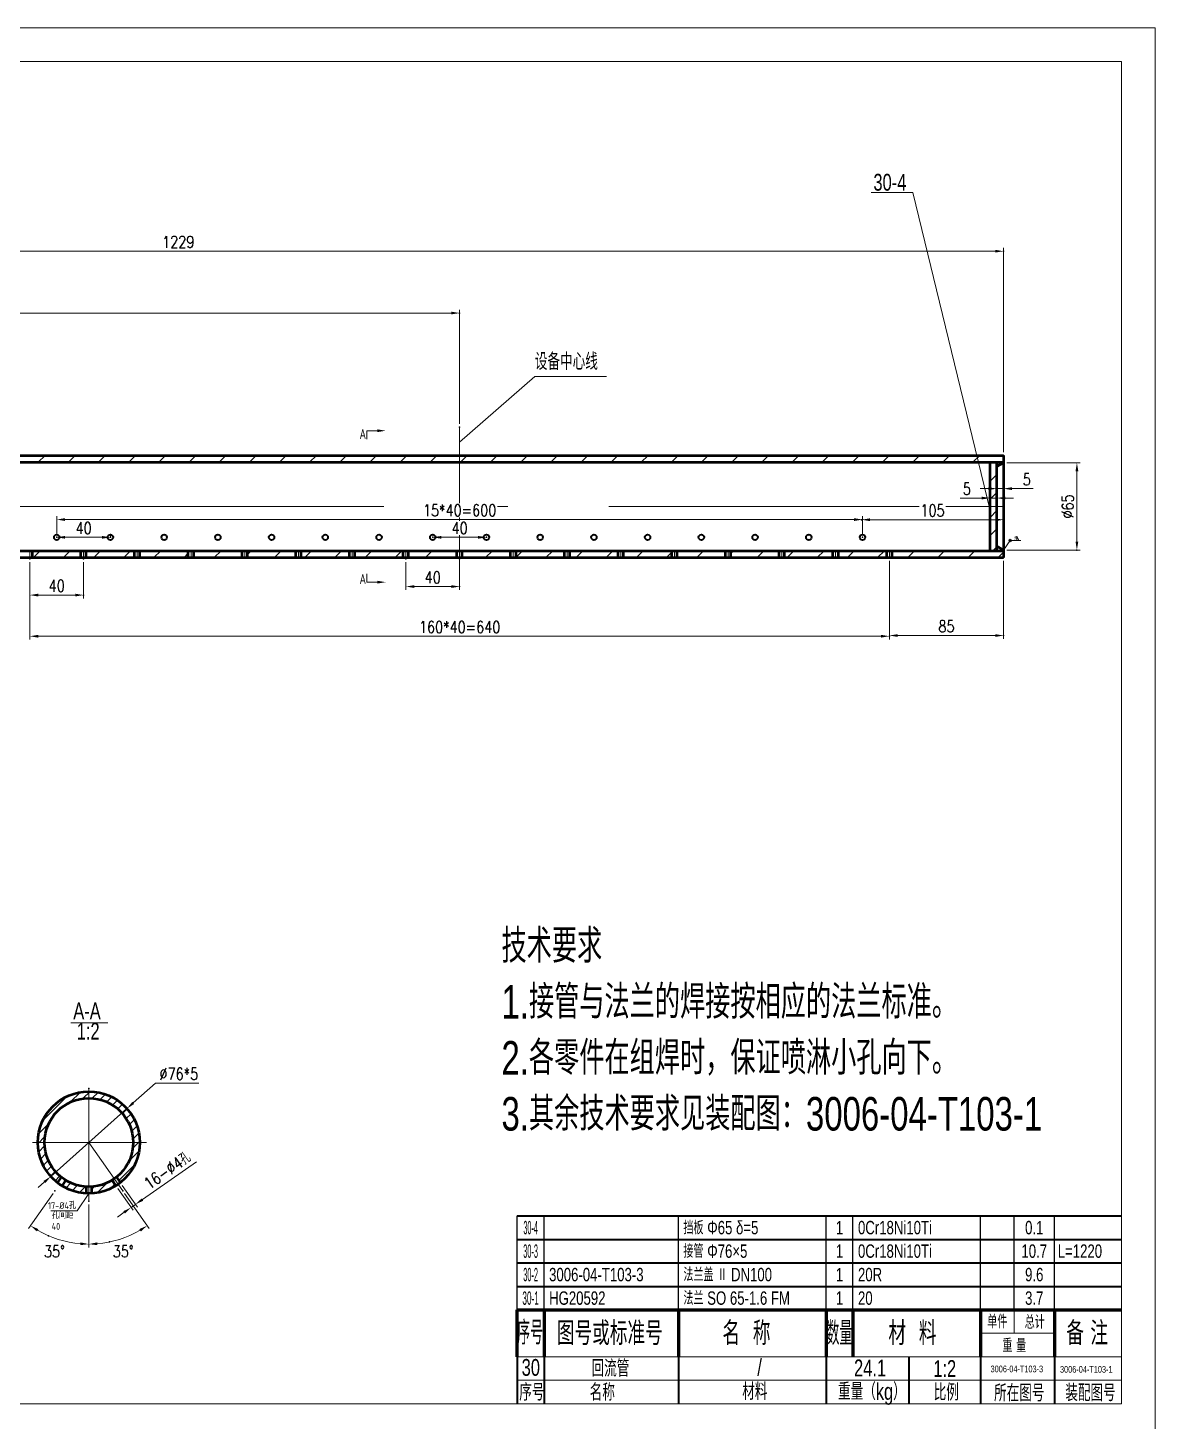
# Model space of a CAD drawing. Header units: millimetres. Extents: x -1460 to 4480, y -25 to 4175.
# Drawn here: x 2801 to 4480, y 2099 to 4175 of the extents above; entities that cross this region are included whole.
import ezdxf
from ezdxf.enums import TextEntityAlignment as Align

# ---------------------------------------------------------------- set-up
doc = ezdxf.new("R2010")
doc.units = ezdxf.units.MM
doc.header["$LTSCALE"] = 10
doc.linetypes.add('ACAD_ISO10W100', pattern=[18.7, 12, -3, 0.7, -3])
for name, color, linetype, lineweight in [('中心线', 1, 'ACAD_ISO10W100', 18), ('中粗线', 4, 'Continuous', 35), ('剖面线', 5, 'Continuous', 15), ('文本', 7, 'Continuous', 18), ('标注层', 7, 'Continuous', 18), ('粗实线', 2, 'Continuous', 50), ('细实线', 7, 'Continuous', 18)]:
    doc.layers.add(name, color=color, linetype=linetype, lineweight=lineweight)
doc.styles.add('HGCAD', font='HGCAD.SHX', dxfattribs={"width": 0.75, "bigfont": 'HZTXT.SHX'})
doc.styles.add('PC_TEXTSTYLE', font='isocp.shx', dxfattribs={"width": 0.8, "bigfont": 'hzfs.shx'})
doc.styles.add('TH_GBDIM', font='romans.shx', dxfattribs={"width": 0.8, "bigfont": 'gbcbig.shx'})
doc.dimstyles.new('HGCAD$0', dxfattribs={"dimtxt": 3.5, "dimasz": 2.5, "dimexe": 1, "dimexo": 1, "dimgap": 1, "dimtad": 1, "dimdec": 1, "dimdsep": 46, "dimtxsty": 'HGCAD', "dimcen": 0, "dimclrd": 130, "dimclre": 130, "dimclrt": 3, "dimadec": 1, "dimazin": 0, "dimtfac": 0.714286, "dimtmove": 0, "dimatfit": 1, "dimfxl": 0, "dimtzin": 0, "dimlwd": -1, "dimlwe": -1, "dimarcsym": 0})
doc.dimstyles.new('HGCAD$2', dxfattribs={"dimtxt": 3.5, "dimasz": 2.5, "dimexe": 1, "dimexo": 1, "dimgap": 1, "dimtad": 2, "dimtih": 1, "dimdec": 1, "dimdsep": 46, "dimtxsty": 'HGCAD', "dimcen": 0, "dimclrd": 130, "dimclre": 130, "dimclrt": 3, "dimadec": 0, "dimazin": 0, "dimtfac": 0.714286, "dimtmove": 0, "dimatfit": 1, "dimfxl": 0, "dimtzin": 0, "dimlwd": -1, "dimlwe": -1, "dimarcsym": 0})
doc.dimstyles.new('HGCAD$3', dxfattribs={"dimtxt": 3.5, "dimasz": 2.5, "dimexe": 1, "dimexo": 1, "dimgap": 1, "dimtad": 1, "dimtoh": 1, "dimdec": 1, "dimdsep": 46, "dimtxsty": 'HGCAD', "dimcen": 0, "dimclrd": 130, "dimclre": 130, "dimclrt": 3, "dimadec": 1, "dimazin": 0, "dimtfac": 0.714286, "dimtmove": 0, "dimatfit": 1, "dimfxl": 0, "dimtzin": 0, "dimlwd": -1, "dimlwe": -1, "dimarcsym": 0})

# ---------------------------------------------------------------- blocks, each defined once
blk = doc.blocks.new('HGCAD#HGTFTK~A2H~HGCAD图框')
at = {"layer": '细实线', "color": 7}
blk.add_lwpolyline([(10, -10), (-584, -10), (-584, 410), (10, 410)], close=True, dxfattribs=at)
at = {"layer": '细实线', "color": 2}
blk.add_lwpolyline([(0, 0), (-559, 0), (-559, 400), (0, 400)], close=True, dxfattribs=at)
blk = doc.blocks.new('HGCAD#HGTFMXT~HGCAD明细表标题')
at = {"color": 4, "linetype": 'Continuous', "lineweight": 60}
for p, q in [((-180, 0), (-180, 14)), ((-180, 14), (0, 14)), ((-172, 14), (-172, 0)), ((-132, 14), (-132, 0)), ((-88, 14), (-88, 0)), ((-80, 14), (-80, 0)), ((-42, 14), (-42, 0)), ((-20, 14), (-20, 0))]:
    blk.add_line(p, q, dxfattribs=at)
at = {"layer": '标注层'}
for p, q in [((-32, 14), (-32, 7)), ((-32, 7), (-32, 14)), ((-20, 7), (-42, 7))]:
    blk.add_line(p, q, dxfattribs=at)
at = {"layer": '标注层', "style": 'HGCAD'}
for s, height, width, p in [('单件', 4, 0.75, (-40, 8.52)), ('总计', 4, 0.75, (-28.85, 8.34)), ('序号', 7, 0.55, (-180, 3.68)), ('图号或标准号', 7, 0.75, (-168.15, 3.5)), ('名  称', 7, 0.75, (-118.87, 3.5)), ('数量', 7, 0.55, (-87.87, 3.5)), ('材  料', 7, 0.75, (-69.43, 3.5)), ('备 注', 7, 0.75, (-16.44, 3.5)), ('重 量', 4, 0.75, (-35.51, 1.38))]:
    blk.add_text(s, height=height, dxfattribs=dict(at, width=width)).set_placement(p)
blk = doc.blocks.new('HGCAD#HGTFMXB~HGCAD明细表')
at = {"color": 4}
for p, q in [((-180, 0), (-180, 7)), ((-172, 0), (-172, 7)), ((-132, 0), (-132, 7)), ((-88, 0), (-88, 7)), ((-80, 0), (-80, 7)), ((-42, 0), (-42, 7)), ((-32, 0), (-32, 7)), ((-20, 0), (-20, 7))]:
    blk.add_line(p, q, dxfattribs=at)
at = {"color": 7, "linetype": 'Continuous', "lineweight": 35}
blk.add_line((-180, 7), (0, 7), dxfattribs=at)
at = {"color": 7, "linetype": 'Continuous', "lineweight": 35, "style": 'HGCAD', "width": 0.75, "flags": 8}
for tag, p in [('NO', (-176, 3.5)), ('NUM', (-84, 3.5)), ('ONE', (-37, 3.5)), ('ALL', (-26, 3.5))]:
    blk.add_attdef(tag, text='', height=4, dxfattribs=at).set_placement(p, align=Align.MIDDLE)
for tag, p in [('PARTNO', (-170.5, 3.5)), ('PARTNAME', (-130.5, 3.5)), ('MATERIAL', (-78.5, 3.5)), ('NOTICE', (-19, 3.5))]:
    blk.add_attdef(tag, text='', height=4, dxfattribs=at).set_placement(p, align=Align.MIDDLE_LEFT)
blk = doc.blocks.new('*D39')
at = {"color": 0, "ltscale": 5}
for p in [(2804.3, 3383.9), (2884.3, 3383.9), (2884.3, 3329.9)]:
    blk.add_point(p, dxfattribs=at)
at = {"layer": '标注层', "color": 130, "ltscale": 5}
for p, q in [((2804.3, 3378.9), (2804.3, 3324.9)), ((2884.3, 3378.9), (2884.3, 3324.9)), ((2816.8, 3329.9), (2871.8, 3329.9))]:
    blk.add_line(p, q, dxfattribs=at)
for points in [[(2816.8, 3332), (2816.8, 3327.8), (2804.3, 3329.9)], [(2871.8, 3332), (2871.8, 3327.8), (2884.3, 3329.9)]]:
    blk.add_solid(points, dxfattribs=at)
at = {"layer": '标注层', "color": 3, "ltscale": 5, "insert": (2844.3, 3343.7), "char_height": 17.5, "attachment_point": 5, "style": 'TH_GBDIM', "bg_fill": 3, "box_fill_scale": 1.1, "bg_fill_color": 256, "bg_fill_true_color": 13158600, "bg_fill_transparency": 1197}
blk.add_mtext('40', dxfattribs=at)
blk = doc.blocks.new('*D40')
at = {"color": 0, "ltscale": 5}
for p in [(2804.3, 3383.9), (4084.3, 3386), (4084.3, 3268.6)]:
    blk.add_point(p, dxfattribs=at)
at = {"layer": '标注层', "color": 130, "ltscale": 5}
for p, q in [((2804.3, 3378.9), (2804.3, 3263.6)), ((4084.3, 3381), (4084.3, 3263.6)), ((2816.8, 3268.6), (4071.8, 3268.6))]:
    blk.add_line(p, q, dxfattribs=at)
for points in [[(2816.8, 3270.7), (2816.8, 3266.5), (2804.3, 3268.6)], [(4071.8, 3270.7), (4071.8, 3266.5), (4084.3, 3268.6)]]:
    blk.add_solid(points, dxfattribs=at)
at = {"layer": '标注层', "color": 3, "ltscale": 5, "insert": (3444.3, 3282.3), "char_height": 17.5, "attachment_point": 5, "style": 'TH_GBDIM', "bg_fill": 3, "box_fill_scale": 1.1, "bg_fill_color": 256, "bg_fill_true_color": 13158600, "bg_fill_transparency": 1107}
blk.add_mtext('160*40=640', dxfattribs=at)
blk = doc.blocks.new('*D41')
at = {"color": 0, "ltscale": 5}
for p in [(4084.3, 3386), (4254.3, 3386), (4254.3, 3269.7)]:
    blk.add_point(p, dxfattribs=at)
at = {"layer": '标注层', "color": 130, "ltscale": 5}
for p, q in [((4084.3, 3381), (4084.3, 3264.7)), ((4254.3, 3381), (4254.3, 3264.7)), ((4096.8, 3269.7), (4241.8, 3269.7))]:
    blk.add_line(p, q, dxfattribs=at)
for points in [[(4096.8, 3271.7), (4096.8, 3267.6), (4084.3, 3269.7)], [(4241.8, 3271.7), (4241.8, 3267.6), (4254.3, 3269.7)]]:
    blk.add_solid(points, dxfattribs=at)
at = {"layer": '标注层', "color": 3, "ltscale": 5, "insert": (4169.3, 3283.4), "char_height": 17.5, "attachment_point": 5, "style": 'TH_GBDIM', "bg_fill": 3, "box_fill_scale": 1.1, "bg_fill_color": 256, "bg_fill_true_color": 13158600, "bg_fill_transparency": 1197}
blk.add_mtext('85', dxfattribs=at)
blk = doc.blocks.new('*D43')
at = {"color": 0, "ltscale": 5}
for p in [(4254.3, 3527), (4254.3, 3397), (4363.5, 3397)]:
    blk.add_point(p, dxfattribs=at)
at = {"layer": '标注层', "color": 130, "ltscale": 5}
for p, q in [((4259.3, 3527), (4368.5, 3527)), ((4363.5, 3514.5), (4363.5, 3409.5)), ((4259.3, 3397), (4368.5, 3397))]:
    blk.add_line(p, q, dxfattribs=at)
for points in [[(4361.5, 3514.5), (4365.6, 3514.5), (4363.5, 3527)], [(4361.5, 3409.5), (4365.6, 3409.5), (4363.5, 3397)]]:
    blk.add_solid(points, dxfattribs=at)
at = {"layer": '标注层', "color": 3, "ltscale": 5, "insert": (4349.8, 3462), "char_height": 17.5, "attachment_point": 5, "rotation": 90, "style": 'TH_GBDIM', "bg_fill": 3, "box_fill_scale": 1.1, "bg_fill_color": 256, "bg_fill_true_color": 13158600, "bg_fill_transparency": 1107}
blk.add_mtext('%%c65', dxfattribs=at)
blk = doc.blocks.new('*D44')
at = {"color": 0, "ltscale": 5}
for p in [(4244.3, 3503.9), (4254.3, 3503.9), (4254.3, 3488.5)]:
    blk.add_point(p, dxfattribs=at)
at = {"layer": '标注层', "color": 130, "ltscale": 5}
for p, q in [((4231.8, 3488.5), (4219.3, 3488.5)), ((4244.3, 3498.9), (4244.3, 3483.5)), ((4244.3, 3488.5), (4254.3, 3488.5)), ((4254.3, 3498.9), (4254.3, 3483.5)), ((4266.8, 3488.5), (4298.6, 3488.5))]:
    blk.add_line(p, q, dxfattribs=at)
for points in [[(4231.8, 3490.6), (4231.8, 3486.4), (4244.3, 3488.5)], [(4266.8, 3490.6), (4266.8, 3486.4), (4254.3, 3488.5)]]:
    blk.add_solid(points, dxfattribs=at)
at = {"layer": '标注层', "color": 3, "ltscale": 5, "insert": (4288.9, 3502.3), "char_height": 17.5, "attachment_point": 5, "style": 'TH_GBDIM', "bg_fill": 3, "box_fill_scale": 1.1, "bg_fill_color": 256, "bg_fill_true_color": 13158600, "bg_fill_transparency": 1197}
blk.add_mtext('5', dxfattribs=at)
blk = doc.blocks.new('*D45')
at = {"color": 0, "ltscale": 5}
for p in [(4234.3, 3476.8), (4234.3, 3474.4), (4244.3, 3476.8)]:
    blk.add_point(p, dxfattribs=at)
at = {"layer": '标注层', "color": 130, "ltscale": 5}
for p, q in [((4221.8, 3474.4), (4189.9, 3474.4)), ((4244.3, 3474.4), (4234.3, 3474.4)), ((4234.3, 3471.8), (4234.3, 3469.4)), ((4244.3, 3471.8), (4244.3, 3469.4)), ((4256.8, 3474.4), (4269.3, 3474.4))]:
    blk.add_line(p, q, dxfattribs=at)
for points in [[(4221.8, 3476.5), (4221.8, 3472.4), (4234.3, 3474.4)], [(4256.8, 3476.5), (4256.8, 3472.4), (4244.3, 3474.4)]]:
    blk.add_solid(points, dxfattribs=at)
at = {"layer": '标注层', "color": 3, "ltscale": 5, "insert": (4199.6, 3488.2), "char_height": 17.5, "attachment_point": 5, "style": 'TH_GBDIM', "bg_fill": 3, "box_fill_scale": 1.1, "bg_fill_color": 256, "bg_fill_true_color": 13158600, "bg_fill_transparency": 1107}
blk.add_mtext('5', dxfattribs=at)
blk = doc.blocks.new('*D46')
at = {"color": 0, "ltscale": 5}
for p in [(4044.3, 3442.4), (2844.3, 3416), (4044.3, 3416)]:
    blk.add_point(p, dxfattribs=at)
at = {"layer": '标注层', "color": 130, "ltscale": 5}
for p, q in [((2844.3, 3421), (2844.3, 3447.4)), ((4044.3, 3421), (4044.3, 3447.4)), ((2856.8, 3442.4), (4031.8, 3442.4))]:
    blk.add_line(p, q, dxfattribs=at)
for points in [[(2856.8, 3444.5), (2856.8, 3440.3), (2844.3, 3442.4)], [(4031.8, 3444.5), (4031.8, 3440.3), (4044.3, 3442.4)]]:
    blk.add_solid(points, dxfattribs=at)
at = {"layer": '标注层', "color": 3, "ltscale": 5, "insert": (3444.3, 3456.2), "char_height": 17.5, "attachment_point": 5, "style": 'TH_GBDIM', "bg_fill": 3, "box_fill_scale": 1.1, "bg_fill_color": 256, "bg_fill_true_color": 13158600, "bg_fill_transparency": 1197}
blk.add_mtext('15*40=600', dxfattribs=at)
blk = doc.blocks.new('*D47')
at = {"color": 0, "ltscale": 5}
for p in [(4254.3, 3842.2), (1796.3, 3580), (4254.3, 3538)]:
    blk.add_point(p, dxfattribs=at)
at = {"layer": '标注层', "color": 130, "ltscale": 5}
for p, q in [((1796.3, 3585), (1796.3, 3847.2)), ((1808.8, 3842.2), (4241.8, 3842.2)), ((4254.3, 3543), (4254.3, 3847.2))]:
    blk.add_line(p, q, dxfattribs=at)
for points in [[(1808.8, 3844.3), (1808.8, 3840.2), (1796.3, 3842.2)], [(4241.8, 3844.3), (4241.8, 3840.2), (4254.3, 3842.2)]]:
    blk.add_solid(points, dxfattribs=at)
at = {"layer": '标注层', "color": 3, "ltscale": 5, "insert": (3025.3, 3856), "char_height": 17.5, "attachment_point": 5, "style": 'TH_GBDIM', "bg_fill": 3, "box_fill_scale": 1.1, "bg_fill_color": 256, "bg_fill_true_color": 13158600, "bg_fill_transparency": 1677}
blk.add_mtext('1229', dxfattribs=at)
blk = doc.blocks.new('*D48')
at = {"color": 0, "ltscale": 5}
for p in [(3364.3, 3383.9), (3444.3, 3383.9), (3444.3, 3342.6)]:
    blk.add_point(p, dxfattribs=at)
at = {"layer": '标注层', "color": 130, "ltscale": 5}
for p, q in [((3364.3, 3378.9), (3364.3, 3337.6)), ((3444.3, 3378.9), (3444.3, 3337.6)), ((3376.8, 3342.6), (3431.8, 3342.6))]:
    blk.add_line(p, q, dxfattribs=at)
for points in [[(3376.8, 3344.7), (3376.8, 3340.5), (3364.3, 3342.6)], [(3431.8, 3344.7), (3431.8, 3340.5), (3444.3, 3342.6)]]:
    blk.add_solid(points, dxfattribs=at)
at = {"layer": '标注层', "color": 3, "ltscale": 5, "insert": (3404.3, 3356.3), "char_height": 17.5, "attachment_point": 5, "style": 'TH_GBDIM', "bg_fill": 3, "box_fill_scale": 1.1, "bg_fill_color": 256, "bg_fill_true_color": 13158600, "bg_fill_transparency": 1897}
blk.add_mtext('40', dxfattribs=at)
blk = doc.blocks.new('*D49')
at = {"color": 0, "ltscale": 5}
for p in [(2844.3, 3416), (2924.3, 3416), (2924.3, 3412)]:
    blk.add_point(p, dxfattribs=at)
at = {"layer": '标注层', "color": 130, "ltscale": 5}
for p, q in [((2856.8, 3416), (2911.8, 3416)), ((2924.3, 3417), (2924.3, 3421))]:
    blk.add_line(p, q, dxfattribs=at)
for points in [[(2856.8, 3418), (2856.8, 3413.9), (2844.3, 3416)], [(2911.8, 3418), (2911.8, 3413.9), (2924.3, 3416)]]:
    blk.add_solid(points, dxfattribs=at)
at = {"layer": '标注层', "color": 3, "ltscale": 5, "insert": (2884.3, 3429.7), "char_height": 17.5, "attachment_point": 5, "style": 'TH_GBDIM', "bg_fill": 3, "box_fill_scale": 1.1, "bg_fill_color": 256, "bg_fill_true_color": 13158600, "bg_fill_transparency": 1107}
blk.add_mtext('40', dxfattribs=at)
blk = doc.blocks.new('*D50')
at = {"color": 0, "ltscale": 5}
for p in [(3444.3, 3750.1), (1796.3, 3580), (3444.3, 3580)]:
    blk.add_point(p, dxfattribs=at)
at = {"layer": '标注层', "color": 130, "ltscale": 5}
for p, q in [((1796.3, 3585), (1796.3, 3755.1)), ((1808.8, 3750.1), (3431.8, 3750.1)), ((3444.3, 3585), (3444.3, 3755.1))]:
    blk.add_line(p, q, dxfattribs=at)
for points in [[(1808.8, 3752.2), (1808.8, 3748.1), (1796.3, 3750.1)], [(3431.8, 3752.2), (3431.8, 3748.1), (3444.3, 3750.1)]]:
    blk.add_solid(points, dxfattribs=at)
at = {"layer": '标注层', "color": 3, "ltscale": 5, "insert": (2620.3, 3763.9), "char_height": 17.5, "attachment_point": 5, "style": 'TH_GBDIM', "bg_fill": 3, "box_fill_scale": 1.1, "bg_fill_color": 256, "bg_fill_true_color": 13158600, "bg_fill_transparency": 1322}
blk.add_mtext('824', dxfattribs=at)
blk = doc.blocks.new('*D51')
at = {"color": 0, "ltscale": 5}
for p in [(4042.8, 3442.2), (4254.3, 3442.2), (4254.3, 3433.3)]:
    blk.add_point(p, dxfattribs=at)
at = {"layer": '标注层', "color": 130, "ltscale": 5}
for p, q in [((4254.3, 3438.3), (4254.3, 3447.2)), ((4055.3, 3442.2), (4241.8, 3442.2))]:
    blk.add_line(p, q, dxfattribs=at)
for points in [[(4055.3, 3444.2), (4055.3, 3440.1), (4042.8, 3442.2)], [(4241.8, 3444.2), (4241.8, 3440.1), (4254.3, 3442.2)]]:
    blk.add_solid(points, dxfattribs=at)
at = {"layer": '标注层', "color": 3, "ltscale": 5, "insert": (4148.5, 3455.9), "char_height": 17.5, "attachment_point": 5, "style": 'TH_GBDIM', "bg_fill": 3, "box_fill_scale": 1.1, "bg_fill_color": 256, "bg_fill_true_color": 13158600, "bg_fill_transparency": 1197}
blk.add_mtext('105', dxfattribs=at)
blk = doc.blocks.new('*D52')
at = {"color": 0, "ltscale": 5}
for p in [(3404.3, 3416), (3484.3, 3416), (3484.3, 3416)]:
    blk.add_point(p, dxfattribs=at)
at = {"layer": '标注层', "color": 130, "ltscale": 5}
blk.add_line((3416.8, 3416), (3471.8, 3416), dxfattribs=at)
for points in [[(3416.8, 3418), (3416.8, 3413.9), (3404.3, 3416)], [(3471.8, 3418), (3471.8, 3413.9), (3484.3, 3416)]]:
    blk.add_solid(points, dxfattribs=at)
at = {"layer": '标注层', "color": 3, "ltscale": 5, "insert": (3444.3, 3429.7), "char_height": 17.5, "attachment_point": 5, "style": 'TH_GBDIM', "bg_fill": 3, "box_fill_scale": 1.1, "bg_fill_color": 256, "bg_fill_true_color": 13158600, "bg_fill_transparency": 1107}
blk.add_mtext('40', dxfattribs=at)
blk = doc.blocks.new('*D56')
at = {"color": 0, "ltscale": 5}
for p in [(2948.9, 2564.9), (2835.4, 2463.8)]:
    blk.add_point(p, dxfattribs=at)
at = {"layer": '标注层', "color": 130, "ltscale": 5}
for p, q in [((2958.2, 2573.2), (2991.5, 2602.9)), ((2991.5, 2602.9), (3055.8, 2602.9)), ((2835.4, 2463.8), (2948.9, 2564.9)), ((2826, 2455.5), (2816.7, 2447.2))]:
    blk.add_line(p, q, dxfattribs=at)
for points in [[(2956.8, 2574.8), (2959.6, 2571.7), (2948.9, 2564.9)], [(2824.7, 2457), (2827.4, 2453.9), (2835.4, 2463.8)]]:
    blk.add_solid(points, dxfattribs=at)
at = {"layer": '标注层', "color": 3, "ltscale": 5, "insert": (3026.1, 2616.6), "char_height": 17.5, "attachment_point": 5, "style": 'TH_GBDIM', "bg_fill": 3, "box_fill_scale": 1.1, "bg_fill_color": 256, "bg_fill_true_color": 13158600, "bg_fill_transparency": 1752}
blk.add_mtext('%%C76*5', dxfattribs=at)
blk = doc.blocks.new('*D57')
at = {"color": 0, "ltscale": 5}
for p in [(2932.4, 2449.9), (2938.9, 2454.5), (2961.6, 2422.1)]:
    blk.add_point(p, dxfattribs=at)
at = {"layer": '标注层', "color": 130, "ltscale": 5}
for p, q in [((2971.9, 2429.3), (3052.2, 2485.6)), ((2941.8, 2450.4), (2964.5, 2418)), ((2935.2, 2445.8), (2957.9, 2413.4)), ((2944.8, 2410.3), (2934.6, 2403.2)), ((2955.1, 2417.5), (2961.6, 2422.1))]:
    blk.add_line(p, q, dxfattribs=at)
for points in [[(2970.7, 2431), (2973.1, 2427.6), (2961.6, 2422.1)], [(2943.6, 2412), (2946, 2408.6), (2955.1, 2417.5)]]:
    blk.add_solid(points, dxfattribs=at)
at = {"layer": '标注层', "color": 3, "ltscale": 5, "insert": (3008.9, 2472.8), "char_height": 17.5, "attachment_point": 5, "rotation": 35.0415, "style": 'TH_GBDIM', "bg_fill": 3, "box_fill_scale": 1.1, "bg_fill_color": 256, "bg_fill_true_color": 13158600, "bg_fill_transparency": 2}
blk.add_mtext('16-%%C4孔', dxfattribs=at)
blk = doc.blocks.new('*D58')
at = {"color": 0, "ltscale": 5}
for p in [(2892.1, 2594.6), (2892.1, 2514.4), (2942.5, 2442.4), (2892.1, 2426.9)]:
    blk.add_point(p, dxfattribs=at)
at = {"layer": '标注层', "color": 130, "ltscale": 5}
for p, q in [((2945.4, 2438.3), (2981.8, 2386.2)), ((2892.1, 2421.9), (2892.1, 2357.9))]:
    blk.add_line(p, q, dxfattribs=at)
blk.add_arc((2892.1, 2514.4), 151.4, 274.7309, 300.2691, dxfattribs=at)
for points in [[(2967.3, 2385.3), (2969.6, 2381.8), (2979, 2390.3)], [(2904.7, 2361.4), (2904.5, 2365.5), (2892.1, 2362.9)]]:
    blk.add_solid(points, dxfattribs=at)
at = {"layer": '标注层', "color": 3, "ltscale": 5, "insert": (2943.3, 2352), "char_height": 17.5, "attachment_point": 5, "style": 'TH_GBDIM', "bg_fill": 3, "box_fill_scale": 1.1, "bg_fill_color": 256, "bg_fill_true_color": 13158600, "bg_fill_transparency": 1237}
blk.add_mtext('35°', dxfattribs=at)
at = {"color": 0, "ltscale": 5}
blk.add_point((2922.7, 2366.1), dxfattribs=at)
blk = doc.blocks.new('*D59')
at = {"color": 0, "ltscale": 5}
for p in [(2892.1, 2594.6), (2892.1, 2514.4), (2841.7, 2442.4), (2892.1, 2426.9), (2832.1, 2375.3)]:
    blk.add_point(p, dxfattribs=at)
at = {"layer": '标注层', "color": 130, "ltscale": 5}
for p, q in [((2838.9, 2438.3), (2802.4, 2386.2)), ((2892.1, 2421.9), (2892.1, 2357.9))]:
    blk.add_line(p, q, dxfattribs=at)
blk.add_arc((2892.1, 2514.4), 151.4, 239.7309, 265.2691, dxfattribs=at)
for points in [[(2814.7, 2381.8), (2816.9, 2385.3), (2805.3, 2390.3)], [(2879.7, 2365.5), (2879.5, 2361.4), (2892.1, 2362.9)]]:
    blk.add_solid(points, dxfattribs=at)
at = {"layer": '标注层', "color": 3, "ltscale": 5, "insert": (2840.9, 2352), "char_height": 17.5, "attachment_point": 5, "style": 'TH_GBDIM', "bg_fill": 3, "box_fill_scale": 1.1, "bg_fill_color": 256, "bg_fill_true_color": 13158600, "bg_fill_transparency": 1127}
blk.add_mtext('35°', dxfattribs=at)

msp = doc.modelspace()

# ---------------------------------------------------------------- hatches: boundary and pattern name
at = {"ltscale": 5}
h = msp.add_hatch(color=0, dxfattribs=at)
h.paths.add_polyline_path([(4254.25, 1426.96), (4254.25, 1427.96), (4244.25, 1427.96), (4244.25, 1421.31)])
h.paths.add_polyline_path([(4244.25, 1302.61), (4244.25, 1295.96), (4254.25, 1295.96), (4254.25, 1296.96)])
h.paths.add_polyline_path([(4254.25, 3526.96), (4254.25, 3527.96), (4244.25, 3527.96), (4244.25, 3521.31)])
h.paths.add_polyline_path([(4244.25, 3402.61), (4244.25, 3395.96), (4254.25, 3395.96), (4254.25, 3396.96)])
at = {"layer": '剖面线', "ltscale": 5}
h = msp.add_hatch(dxfattribs=at)
h.set_pattern_fill('ANSI31', color=256, scale=10, style=0)
h.set_pattern_definition([(45, (-1648.35, -173.887), (-22.45064, 22.45064), [])])
h.paths.add_polyline_path([(2013.25, 3537.96), (2005.25, 3537.96), (1972.64, 3537.96), (1970.07, 3527.96), (2013.25, 3527.96)])
h.paths.add_polyline_path([(4254.25, 3537.96), (4244.25, 3537.96), (4244.25, 3527.96), (4254.25, 3527.96)])
h.paths.add_polyline_path([(4254.25, 3395.96), (4088.25, 3395.96), (4088.25, 3385.96), (4254.25, 3385.96)])
h.paths.add_polyline_path([(4080.25, 3395.96), (4008.25, 3395.96), (4008.25, 3385.96), (4080.25, 3385.96)])
h.paths.add_polyline_path([(4000.25, 3395.96), (3928.25, 3395.96), (3928.25, 3385.96), (4000.25, 3385.96)])
h.paths.add_polyline_path([(3920.25, 3395.96), (3848.25, 3395.96), (3848.25, 3385.96), (3920.25, 3385.96)])
h.paths.add_polyline_path([(3840.25, 3395.96), (3768.25, 3395.96), (3768.25, 3385.96), (3840.25, 3385.96)])
h.paths.add_polyline_path([(3760.25, 3395.96), (3688.25, 3395.96), (3688.25, 3385.96), (3760.25, 3385.96)])
h.paths.add_polyline_path([(3680.25, 3395.96), (3608.25, 3395.96), (3608.25, 3385.96), (3680.25, 3385.96)])
h.paths.add_polyline_path([(3600.25, 3395.96), (3528.25, 3395.96), (3528.25, 3385.96), (3600.25, 3385.96)])
h.paths.add_polyline_path([(3520.25, 3395.96), (3448.25, 3395.96), (3448.25, 3385.96), (3520.25, 3385.96)])
h.paths.add_polyline_path([(3440.25, 3395.96), (3368.25, 3395.96), (3368.25, 3385.96), (3440.25, 3385.96)])
h.paths.add_polyline_path([(3360.25, 3395.96), (3288.25, 3395.96), (3288.25, 3385.96), (3360.25, 3385.96)])
h.paths.add_polyline_path([(3280.25, 3395.96), (3208.25, 3395.96), (3208.25, 3385.96), (3280.25, 3385.96)])
h.paths.add_polyline_path([(3200.25, 3395.96), (3128.25, 3395.96), (3128.25, 3385.96), (3200.25, 3385.96)])
h.paths.add_polyline_path([(3120.25, 3395.96), (3048.25, 3395.96), (3048.25, 3385.96), (3120.25, 3385.96)])
h.paths.add_polyline_path([(3040.25, 3395.96), (2968.25, 3395.96), (2968.25, 3385.96), (3040.25, 3385.96)])
h.paths.add_polyline_path([(2960.25, 3395.96), (2888.25, 3395.96), (2888.25, 3385.96), (2960.25, 3385.96)])
h.paths.add_polyline_path([(2880.25, 3395.96), (2808.25, 3395.96), (2808.25, 3385.96), (2880.25, 3385.96)])
h.paths.add_polyline_path([(2800.25, 3395.96), (1936.1, 3395.96), (1933.52, 3385.96), (2800.25, 3385.96)])
h.paths.add_polyline_path([(4244.25, 3537.96), (2013.25, 3537.96), (2013.25, 3527.96), (4244.25, 3527.96)])
h = msp.add_hatch(dxfattribs=at)
h.set_pattern_fill('ANSI31', color=256, scale=6, style=0)
h.set_pattern_definition([(45, (-1648.349, -173.887), (-13.470384, 13.470384), [])])
h.paths.add_polyline_path([(4234.25, 3461.96), (4244.25, 3461.96), (4244.25, 3527.96), (4234.25, 3527.96)])
h.paths.add_polyline_path([(4244.25, 3461.96), (4234.25, 3461.96), (4234.25, 3395.96), (4244.25, 3395.96)])
h = msp.add_hatch(dxfattribs=at)
h.set_pattern_fill('ANSI31', color=256, scale=3, style=0)
h.set_pattern_definition([(45, (-1648.349, -173.887), (-6.735192, 6.735192), [])])
h.paths.add_polyline_path([(2892.11, 2580.35), (2892.11, 2590.35, 0.4142136), (2816.11, 2514.35), (2826.11, 2514.35, -0.4142136)])
h.paths.add_polyline_path([(2892.11, 2590.35), (2892.11, 2580.35, -0.4142136), (2958.11, 2514.35), (2968.11, 2514.35, 0.4142136)])
h.paths.add_polyline_path([(2968.11, 2514.35), (2958.11, 2514.35, -0.2287173), (2933.17, 2462.68), (2938.92, 2454.48, 0.2307905)])
h.paths.add_polyline_path([(2826.11, 2514.35), (2816.11, 2514.35, 0.2307905), (2845.31, 2454.48), (2851.06, 2462.68, -0.2287173)])
edge = h.paths.add_edge_path()
edge.add_line((2896.11, 2448.48), (2896.11, 2438.46))
edge.add_arc((2892.11, 2514.35), 76, 273.01696, 301.9831)
edge.add_line((2932.37, 2449.89), (2926.63, 2458.1))
edge.add_arc((2892.11, 2514.35), 66, 273.4746, 301.53177, ccw=False)
edge = h.paths.add_edge_path()
edge.add_line((2888.11, 2438.46), (2888.11, 2448.48))
edge.add_arc((2892.11, 2514.35), 66, 238.46823, 266.5254, ccw=False)
edge.add_line((2857.6, 2458.1), (2851.86, 2449.89))
edge.add_arc((2892.11, 2514.35), 76, 238.0169, 266.98304)

# ---------------------------------------------------------------- linework, layer by layer
at = {"layer": '中心线', "ltscale": 5}
for p, q in [((3444.25, 3579.96), (3444.25, 3343.96)), ((1796.25, 3461.96), (4254.25, 3461.96)), ((2804.25, 3383.88), (2804.25, 3397.34)), ((2884.25, 3383.88), (2884.25, 3397.34)), ((2964.25, 3383.88), (2964.25, 3397.34)), ((3044.25, 3383.88), (3044.25, 3397.34)), ((3124.25, 3383.88), (3124.25, 3397.34)), ((3204.25, 3383.88), (3204.25, 3397.34)), ((3284.25, 3383.88), (3284.25, 3397.34)), ((3364.25, 3383.88), (3364.25, 3397.34)), ((3444.25, 3383.88), (3444.25, 3397.34)), ((3524.25, 3383.88), (3524.25, 3397.34)), ((3604.25, 3383.88), (3604.25, 3397.34)), ((3684.25, 3383.88), (3684.25, 3397.34)), ((3764.25, 3383.88), (3764.25, 3397.34)), ((3844.25, 3383.88), (3844.25, 3397.34)), ((3924.25, 3383.88), (3924.25, 3397.34)), ((4004.25, 3383.88), (4004.25, 3397.34)), ((4084.25, 3383.88), (4084.25, 3397.34)), ((2892.11, 2426.88), (2892.11, 2594.58)), ((2808.38, 2514.35), (2977.94, 2514.35)), ((2892.11, 2514.35), (2942.49, 2442.41))]:
    msp.add_line(p, q, dxfattribs=at)
at = {"layer": '中粗线', "ltscale": 5}
for p, q in [((3530, 2195), (3530, 2125)), ((3570, 2195), (3570, 2125)), ((3770, 2195), (3770, 2125)), ((3990, 2195), (3990, 2125)), ((4113.35, 2195), (4113.35, 2125)), ((4220, 2195), (4220, 2125)), ((4330, 2195), (4330, 2125))]:
    msp.add_line(p, q, dxfattribs=at)
for centre in [(2844.25, 3415.96), (2924.25, 3415.96), (3004.25, 3415.96), (3084.25, 3415.96), (3164.25, 3415.96), (3244.25, 3415.96), (3324.25, 3415.96), (3404.25, 3415.96), (3484.25, 3415.96), (3564.25, 3415.96), (3644.25, 3415.96), (3724.25, 3415.96), (3804.25, 3415.96), (3884.25, 3415.96), (3964.25, 3415.96), (4044.25, 3415.96)]:
    msp.add_circle(centre, 4, dxfattribs=at)
at = {"layer": '标注层', "ltscale": 5}
for p, q in [((4119.11, 3929.87), (4057.12, 3929.87)), ((2865.36, 2692.75), (2920.53, 2692.75)), ((2874.54, 2412.33), (2835.28, 2412.33))]:
    msp.add_line(p, q, dxfattribs=at)
at = {"layer": '粗实线', "ltscale": 5}
for p, q in [((1860.25, 3537.96), (4254.25, 3537.96)), ((4254.25, 3537.96), (4254.25, 3385.96)), ((1970.07, 3527.96), (4254.25, 3527.96)), ((4234.25, 3395.96), (4234.25, 3527.96)), ((4244.25, 3395.96), (4244.25, 3527.96)), ((4254.25, 3526.96), (4244.25, 3521.31)), ((4254.25, 3527.96), (4254.25, 3526.96)), ((1860.25, 3385.96), (4254.25, 3385.96)), ((1936.1, 3395.96), (4254.25, 3395.96)), ((2808.25, 3385.96), (2808.25, 3395.96)), ((2880.25, 3385.96), (2880.25, 3395.96)), ((2888.25, 3385.96), (2888.25, 3395.96)), ((2960.25, 3385.96), (2960.25, 3395.96)), ((2968.25, 3385.96), (2968.25, 3395.96)), ((3040.25, 3385.96), (3040.25, 3395.96)), ((3048.25, 3385.96), (3048.25, 3395.96)), ((3120.25, 3385.96), (3120.25, 3395.96)), ((3128.25, 3385.96), (3128.25, 3395.96)), ((3200.25, 3385.96), (3200.25, 3395.96)), ((3208.25, 3385.96), (3208.25, 3395.96)), ((3280.25, 3385.96), (3280.25, 3395.96)), ((3288.25, 3385.96), (3288.25, 3395.96)), ((3360.25, 3385.96), (3360.25, 3395.96)), ((3368.25, 3385.96), (3368.25, 3395.96)), ((3440.25, 3385.96), (3440.25, 3395.96)), ((3448.25, 3385.96), (3448.25, 3395.96)), ((3520.25, 3385.96), (3520.25, 3395.96)), ((3528.25, 3385.96), (3528.25, 3395.96)), ((3600.25, 3385.96), (3600.25, 3395.96)), ((3608.25, 3385.96), (3608.25, 3395.96)), ((3680.25, 3385.96), (3680.25, 3395.96)), ((3688.25, 3385.96), (3688.25, 3395.96)), ((3760.25, 3385.96), (3760.25, 3395.96)), ((3768.25, 3385.96), (3768.25, 3395.96)), ((3840.25, 3385.96), (3840.25, 3395.96)), ((3848.25, 3385.96), (3848.25, 3395.96)), ((3920.25, 3385.96), (3920.25, 3395.96)), ((3928.25, 3385.96), (3928.25, 3395.96)), ((4000.25, 3385.96), (4000.25, 3395.96)), ((4008.25, 3385.96), (4008.25, 3395.96)), ((4080.25, 3385.96), (4080.25, 3395.96)), ((4088.25, 3385.96), (4088.25, 3395.96)), ((4254.25, 3396.96), (4244.25, 3402.61)), ((2851.06, 2462.68), (2845.31, 2454.48)), ((2857.6, 2458.1), (2851.86, 2449.89)), ((2926.63, 2458.1), (2932.37, 2449.89)), ((2933.17, 2462.68), (2938.92, 2454.48))]:
    msp.add_line(p, q, dxfattribs=at)
for radius in [76, 66]:
    msp.add_circle((2892.11, 2514.35), radius, dxfattribs=at)
at = {"layer": '细实线', "ltscale": 5}
for p, q in [((3530, 2195), (4430, 2195)), ((3530, 2160), (4430, 2160))]:
    msp.add_line(p, q, dxfattribs=at)

# ---------------------------------------------------------------- block references
at = {"ltscale": 5}
ref = msp.add_blockref('HGCAD#HGTFMXB~HGCAD明细表', (4430, 2370), dxfattribs=dict(at, xscale=5, yscale=5, zscale=5))
ref.add_attrib('NO', '30-4', dxfattribs={"color": 7, "linetype": 'Continuous', "lineweight": 35, "height": 20, "style": 'HGCAD', "width": 0.41, "flags": 8}).set_placement((3550, 2387.5), align=Align.MIDDLE)
ref.add_attrib('PARTNAME', '挡板 Φ65 δ=5', dxfattribs={"color": 7, "linetype": 'Continuous', "lineweight": 35, "height": 20, "style": 'HGCAD', "width": 0.75, "flags": 8}).set_placement((3777.5, 2387.5), align=Align.MIDDLE_LEFT)
ref.add_attrib('NUM', '1', dxfattribs={"color": 7, "linetype": 'Continuous', "lineweight": 35, "height": 20, "style": 'HGCAD', "width": 0.75, "flags": 8}).set_placement((4010, 2387.5), align=Align.MIDDLE)
ref.add_attrib('MATERIAL', '0Cr18Ni10Ti', dxfattribs={"color": 7, "linetype": 'Continuous', "lineweight": 35, "height": 20, "style": 'HGCAD', "width": 0.75, "flags": 8}).set_placement((4037.5, 2387.5), align=Align.MIDDLE_LEFT)
ref.add_attrib('ALL', '0.1', dxfattribs={"color": 7, "linetype": 'Continuous', "lineweight": 35, "height": 20, "style": 'HGCAD', "width": 0.75, "flags": 8}).set_placement((4300, 2387.5), align=Align.MIDDLE)
ref = msp.add_blockref('HGCAD#HGTFMXB~HGCAD明细表', (4430, 2335), dxfattribs=dict(at, xscale=5, yscale=5, zscale=5))
ref.add_attrib('NO', '30-3', dxfattribs={"color": 7, "linetype": 'Continuous', "lineweight": 35, "height": 20, "style": 'HGCAD', "width": 0.42, "flags": 8}).set_placement((3550, 2352.5), align=Align.MIDDLE)
ref.add_attrib('PARTNAME', '接管 Φ76×5', dxfattribs={"color": 7, "linetype": 'Continuous', "lineweight": 35, "height": 20, "style": 'HGCAD', "width": 0.75, "flags": 8}).set_placement((3777.5, 2352.5), align=Align.MIDDLE_LEFT)
ref.add_attrib('NUM', '1', dxfattribs={"color": 7, "linetype": 'Continuous', "lineweight": 35, "height": 20, "style": 'HGCAD', "width": 0.75, "flags": 8}).set_placement((4010, 2352.5), align=Align.MIDDLE)
ref.add_attrib('MATERIAL', '0Cr18Ni10Ti', dxfattribs={"color": 7, "linetype": 'Continuous', "lineweight": 35, "height": 20, "style": 'HGCAD', "width": 0.75, "flags": 8}).set_placement((4037.5, 2352.5), align=Align.MIDDLE_LEFT)
ref.add_attrib('ALL', '10.7', dxfattribs={"color": 7, "linetype": 'Continuous', "lineweight": 35, "height": 20, "style": 'HGCAD', "width": 0.75, "flags": 8}).set_placement((4300, 2352.5), align=Align.MIDDLE)
ref.add_attrib('NOTICE', 'L=1220', dxfattribs={"color": 7, "linetype": 'Continuous', "lineweight": 35, "height": 20, "style": 'HGCAD', "width": 0.75, "flags": 8}).set_placement((4335, 2352.5), align=Align.MIDDLE_LEFT)
ref = msp.add_blockref('HGCAD#HGTFMXB~HGCAD明细表', (4430, 2300), dxfattribs=dict(at, xscale=5, yscale=5, zscale=5))
ref.add_attrib('NO', '30-2', dxfattribs={"color": 7, "linetype": 'Continuous', "lineweight": 35, "height": 20, "style": 'HGCAD', "width": 0.42, "flags": 8}).set_placement((3550, 2317.5), align=Align.MIDDLE)
ref.add_attrib('PARTNO', '3006-04-T103-3', dxfattribs={"color": 7, "linetype": 'Continuous', "lineweight": 35, "height": 20, "style": 'HGCAD', "width": 0.75, "flags": 8}).set_placement((3577.5, 2317.5), align=Align.MIDDLE_LEFT)
ref.add_attrib('PARTNAME', '法兰盖 Ⅱ DN100', dxfattribs={"color": 7, "linetype": 'Continuous', "lineweight": 35, "height": 20, "style": 'HGCAD', "width": 0.75, "flags": 8}).set_placement((3777.5, 2317.5), align=Align.MIDDLE_LEFT)
ref.add_attrib('NUM', '1', dxfattribs={"color": 7, "linetype": 'Continuous', "lineweight": 35, "height": 20, "style": 'HGCAD', "width": 0.75, "flags": 8}).set_placement((4010, 2317.5), align=Align.MIDDLE)
ref.add_attrib('MATERIAL', '20R', dxfattribs={"color": 7, "linetype": 'Continuous', "lineweight": 35, "height": 20, "style": 'HGCAD', "width": 0.75, "flags": 8}).set_placement((4037.5, 2317.5), align=Align.MIDDLE_LEFT)
ref.add_attrib('ALL', '9.6', dxfattribs={"color": 7, "linetype": 'Continuous', "lineweight": 35, "height": 20, "style": 'HGCAD', "width": 0.75, "flags": 8}).set_placement((4300, 2317.5), align=Align.MIDDLE)
ref = msp.add_blockref('HGCAD#HGTFMXB~HGCAD明细表', (4430, 2265), dxfattribs=dict(at, xscale=5, yscale=5, zscale=5))
ref.add_attrib('NO', '30-1', dxfattribs={"color": 7, "linetype": 'Continuous', "lineweight": 35, "height": 20, "style": 'HGCAD', "width": 0.47, "flags": 8}).set_placement((3550, 2282.5), align=Align.MIDDLE)
ref.add_attrib('PARTNO', 'HG20592', dxfattribs={"color": 7, "linetype": 'Continuous', "lineweight": 35, "height": 20, "style": 'HGCAD', "width": 0.75, "flags": 8}).set_placement((3577.5, 2282.5), align=Align.MIDDLE_LEFT)
ref.add_attrib('PARTNAME', '法兰 SO 65-1.6 FM', dxfattribs={"color": 7, "linetype": 'Continuous', "lineweight": 35, "height": 20, "style": 'HGCAD', "width": 0.75, "flags": 8}).set_placement((3777.5, 2282.5), align=Align.MIDDLE_LEFT)
ref.add_attrib('NUM', '1', dxfattribs={"color": 7, "linetype": 'Continuous', "lineweight": 35, "height": 20, "style": 'HGCAD', "width": 0.75, "flags": 8}).set_placement((4010, 2282.5), align=Align.MIDDLE)
ref.add_attrib('MATERIAL', '20', dxfattribs={"color": 7, "linetype": 'Continuous', "lineweight": 35, "height": 20, "style": 'HGCAD', "width": 0.75, "flags": 8}).set_placement((4037.5, 2282.5), align=Align.MIDDLE_LEFT)
ref.add_attrib('ALL', '3.7', dxfattribs={"color": 7, "linetype": 'Continuous', "lineweight": 35, "height": 20, "style": 'HGCAD', "width": 0.75, "flags": 8}).set_placement((4300, 2282.5), align=Align.MIDDLE)
at = {"ltscale": 5, "xscale": 5, "yscale": 5, "zscale": 5}
msp.add_blockref('HGCAD#HGTFMXT~HGCAD明细表标题', (4430, 2195), dxfattribs=at)
at = {"layer": '粗实线', "ltscale": 5, "xscale": 5, "yscale": 5, "zscale": 5}
msp.add_blockref('HGCAD#HGTFTK~A2H~HGCAD图框', (4430, 2125), dxfattribs=at)

# ---------------------------------------------------------------- texts
at = {"layer": '文本', "ltscale": 5, "attachment_point": 1, "style": 'HGCAD'}
for s, insert, char_height, width in [('技术要求\\P1.接管与法兰的焊接按相应的法兰标准。\\P2.各零件在组焊时，保证喷淋小孔向下。\\P3.其余技术要求见装配图：3006-04-T103-1', (3506.6, 2832.14), 50, 926.7033), ('\\pi85.135;/', (3802.45, 2191.81), 25, 180.3655), ('3006-04-T103-3', (4235, 2181.94), 10, 105.8665), ('3006-04-T103-1', (4338.39, 2181.28), 10, 105.8665), ('\\pi16.952;重量（kg）', (3990.81, 2155.87), 25, 123.3504), ('\\pi83.095;名称', (3554.93, 2154.6), 25, 200), ('\\pi92.505;材料', (3772.65, 2155.8), 25, 220), ('\\pi36.937;比例', (4113.33, 2154.67), 25, 106.6496), ('\\pi18.976;所在图号', (4221.22, 2153.52), 25, 110), ('\\pi13.903;装配图号', (4332.33, 2153.83), 25, 100)]:
    msp.add_mtext(s, dxfattribs=dict(at, insert=insert, char_height=char_height, width=width))
at = {"layer": '标注层', "ltscale": 5}
for s, insert, char_height, width, attachment_point, style in [('30-4', (4060.49, 3957.46), 25, 76.3846, 1, 'HGCAD'), ('A-A', (2868.93, 2722.9), 25, 52.5673, 1, 'HGCAD'), ('1:2', (2874.08, 2692.75), 25, 94.1768, 1, 'HGCAD'), ('孔间距40', (2836.68, 2410.94), 10, 37.0962, 1, 'PC_TEXTSTYLE'), ('17-%%C4孔', (2873.25, 2425.29), 10, 47.0058, 3, 'PC_TEXTSTYLE')]:
    msp.add_mtext(s, dxfattribs=dict(at, insert=insert, char_height=char_height, width=width, attachment_point=attachment_point, style=style))
at = {"layer": '粗实线', "ltscale": 5, "insert": (3533.12, 2154.81), "char_height": 25, "width": 40, "attachment_point": 1, "style": 'HGCAD'}
msp.add_mtext('{\\C0;序号}', dxfattribs=at)
at = {"layer": '细实线', "ltscale": 5, "char_height": 25, "attachment_point": 1, "style": 'HGCAD'}
for s, insert, width in [('30', (3536.66, 2191.71), 32.0245), ('\\pi65.813;回流管', (3574.85, 2190.19), 182.4137), ('\\pi36.768;24.1', (3994.86, 2190.93), 113.2002), ('\\pi31.721;1:2', (4117.9, 2189.99), 95.8946)]:
    msp.add_mtext(s, dxfattribs=dict(at, insert=insert, width=width))

# ---------------------------------------------------------------- next in the draw order: dimensions: what is measured, and where the dimension line sits
at = {"layer": '标注层', "ltscale": 5}
for base, p1, p2, text, picture, middle in [((4254.25, 3842.25), (1796.25, 3579.96), (4254.25, 3537.96), '1229', '*D47', (3025.25, 3856)), ((4044.25, 3442.41), (2844.25, 3415.96), (4044.25, 3415.96), '15*40=600', '*D46', (3444.25, 3456.16)), ((2884.25, 3329.92), (2804.25, 3383.88), (2884.25, 3383.88), '40', '*D39', (2844.25, 3343.67))]:
    dim = msp.add_linear_dim(base=base, p1=p1, p2=p2, text=text, dimstyle='HGCAD$0', override={"dimscale": 5, "dimtxsty": 'TH_GBDIM', "dimadec": 0, "dimtfill": 0, "dimarcsym": 0}, dxfattribs=at)
    dim.commit()
    dim.dimension.update_dxf_attribs({"geometry": picture, "text_midpoint": middle})
dim = msp.add_linear_dim(base=(4363.54, 3396.96), p1=(4254.25, 3526.96), p2=(4254.25, 3396.96), angle=90, text='%%c65', dimstyle='HGCAD$0', override={"dimscale": 5, "dimtxsty": 'TH_GBDIM', "dimadec": 0, "dimtfill": 0, "dimarcsym": 0}, dxfattribs=at)
dim.commit()
dim.dimension.update_dxf_attribs({"geometry": '*D43', "text_midpoint": (4349.79, 3461.96)})
dim = msp.add_diameter_dim_2p(p1=(2835.37, 2463.79), p2=(2948.85, 2564.92), text='%%C76*5', dimstyle='HGCAD$3', override={"dimscale": 5, "dimtxsty": 'TH_GBDIM', "dimadec": 0, "dimtfill": 0, "dimarcsym": 0}, dxfattribs=at)
dim.commit()
dim.dimension.update_dxf_attribs({"geometry": '*D56', "text_midpoint": (3026.13, 2602.89), "dimtype": 163})

# ---------------------------------------------------------------- next in the draw order: linework, layer by layer
for p, q in [((3556.27, 3655.62), (3663.2, 3655.62)), ((2891.91, 2438.23), (2874.54, 2412.33))]:
    msp.add_line(p, q, dxfattribs=at)
at = {"layer": '标注层', "color": 130, "ltscale": 5}
for p, q in [((4254.25, 3396.96), (4264.13, 3411.06)), ((4264.13, 3411.06), (4280.09, 3411.06)), ((4274, 3411.06), (4274, 3417.53)), ((4274, 3417.53), (4276.8, 3411.06))]:
    msp.add_line(p, q, dxfattribs=at)
msp.add_circle((4264.13, 3411.06), 1.93, dxfattribs=at)
at = {"layer": '粗实线', "ltscale": 5}
for p, q in [((2888.11, 2448.48), (2888.11, 2438.46)), ((2896.11, 2448.48), (2896.11, 2438.46))]:
    msp.add_line(p, q, dxfattribs=at)

# ---------------------------------------------------------------- next in the draw order: texts
at = {"layer": '标注层', "ltscale": 5, "insert": (3556.37, 3690.36), "char_height": 25, "width": 104.3112, "attachment_point": 1, "style": 'HGCAD'}
msp.add_mtext('设备中心线', dxfattribs=at)
at = {"layer": '标注层', "color": 130, "ltscale": 5, "insert": (4270.52, 3417.47), "char_height": 6, "width": 2.847, "attachment_point": 1, "style": 'HGCAD'}
msp.add_mtext('5', dxfattribs=at)

# ---------------------------------------------------------------- next in the draw order: dimensions: what is measured, and where the dimension line sits
at = {"layer": '标注层', "ltscale": 5}
for base, p1, p2, text, picture, middle in [((3444.25, 3750.15), (1796.25, 3579.96), (3444.25, 3579.96), '824', '*D50', (2620.25, 3763.9)), ((4254.25, 3488.51), (4244.25, 3503.92), (4254.25, 3503.92), '5', '*D44', (4288.92, 3502.26)), ((2924.25, 3415.96), (2844.25, 3415.96), (2924.25, 3411.96), '40', '*D49', (2884.25, 3429.71)), ((3484.25, 3415.96), (3404.25, 3415.96), (3484.25, 3415.96), '40', '*D52', (3444.25, 3429.71)), ((4084.25, 3268.57), (2804.25, 3383.88), (4084.25, 3385.96), '160*40=640', '*D40', (3444.25, 3282.32))]:
    dim = msp.add_linear_dim(base=base, p1=p1, p2=p2, text=text, dimstyle='HGCAD$0', override={"dimscale": 5, "dimtxsty": 'TH_GBDIM', "dimadec": 0, "dimtfill": 0, "dimarcsym": 0}, dxfattribs=at)
    dim.commit()
    dim.dimension.update_dxf_attribs({"geometry": picture, "text_midpoint": middle})
dim = msp.add_aligned_dim(p1=(2932.37, 2449.89), p2=(2938.92, 2454.48), distance=-39.55, text='16-%%C4孔', dimstyle='HGCAD$0', override={"dimscale": 5, "dimtxsty": 'TH_GBDIM', "dimadec": 0, "dimtfill": 0, "dimarcsym": 0}, dxfattribs=at)
dim.commit()
dim.dimension.update_dxf_attribs({"geometry": '*D57', "text_midpoint": (3008.9, 2472.75)})

# ---------------------------------------------------------------- next in the draw order: linework, layer by layer
msp.add_line((3444.25, 3557.54), (3556.27, 3655.62), dxfattribs=at)
at = {"layer": '标注层', "color": 130, "ltscale": 5}
for p, q in [((3306.04, 3574.8), (3321.68, 3574.8)), ((3306.04, 3574.8), (3306.04, 3562.27)), ((3306.04, 3349.12), (3306.04, 3361.64)), ((3306.04, 3349.12), (3321.68, 3349.12))]:
    msp.add_line(p, q, dxfattribs=at)
for points in [[(3321.68, 3576.88), (3321.68, 3572.71), (3334.18, 3574.8)], [(3321.68, 3347.03), (3321.68, 3351.2), (3334.18, 3349.12)]]:
    msp.add_solid(points, dxfattribs=at)

# ---------------------------------------------------------------- next in the draw order: texts
at = {"layer": '标注层', "ltscale": 5, "char_height": 15, "width": 9.7096, "style": 'PC_TEXTSTYLE'}
for insert, attachment_point in [((3295.22, 3577.5), 1), ((3295.22, 3346.42), 7)]:
    msp.add_mtext('A', dxfattribs=dict(at, insert=insert, attachment_point=attachment_point))

# ---------------------------------------------------------------- next in the draw order: dimensions: what is measured, and where the dimension line sits
at = {"layer": '标注层', "ltscale": 5}
for base, p1, p2, text, picture, middle in [((4234.25, 3474.44), (4244.25, 3476.78), (4234.25, 3476.78), '5', '*D45', (4199.59, 3488.19)), ((3444.25, 3342.57), (3364.25, 3383.88), (3444.25, 3383.88), '40', '*D48', (3404.25, 3356.32)), ((4254.25, 3269.65), (4084.25, 3385.96), (4254.25, 3385.96), '85', '*D41', (4169.25, 3283.4))]:
    dim = msp.add_linear_dim(base=base, p1=p1, p2=p2, text=text, dimstyle='HGCAD$0', override={"dimscale": 5, "dimtxsty": 'TH_GBDIM', "dimadec": 0, "dimtfill": 0, "dimarcsym": 0}, dxfattribs=at)
    dim.commit()
    dim.dimension.update_dxf_attribs({"geometry": picture, "text_midpoint": middle})
dim = msp.add_angular_dim_2l(base=(2922.73, 2366.05), line1=((2892.11, 2514.35), (2942.49, 2442.41)), line2=((2892.11, 2426.88), (2892.11, 2594.58)), dimstyle='HGCAD$2', override={"dimscale": 5, "dimtxsty": 'TH_GBDIM', "dimtfill": 0, "dimarcsym": 0}, dxfattribs=at)
dim.commit()
dim.dimension.update_dxf_attribs({"geometry": '*D58', "text_midpoint": (2943.31, 2351.98)})

# ---------------------------------------------------------------- next in the draw order: dimensions: what is measured, and where the dimension line sits
dim = msp.add_linear_dim(base=(4254.25, 3442.16), p1=(4042.78, 3442.16), p2=(4254.25, 3433.3), text='105', dimstyle='HGCAD$0', override={"dimscale": 5, "dimtxsty": 'TH_GBDIM', "dimadec": 0, "dimtfill": 0, "dimarcsym": 0}, dxfattribs=at)
dim.commit()
dim.dimension.update_dxf_attribs({"geometry": '*D51', "text_midpoint": (4148.52, 3455.91)})
dim = msp.add_angular_dim_2l(base=(2832.14, 2375.31), line1=((2892.11, 2514.35), (2841.73, 2442.41)), line2=((2892.11, 2426.88), (2892.11, 2594.58)), dimstyle='HGCAD$2', override={"dimscale": 5, "dimtxsty": 'TH_GBDIM', "dimtfill": 0, "dimarcsym": 0}, dxfattribs=at)
dim.commit()
dim.dimension.update_dxf_attribs({"geometry": '*D59', "text_midpoint": (2840.92, 2351.98)})

# ---------------------------------------------------------------- next in the draw order: linework, layer by layer
msp.add_line((4234.25, 3456.03), (4119.11, 3929.87), dxfattribs=at)

doc.saveas('drawing.dxf')
